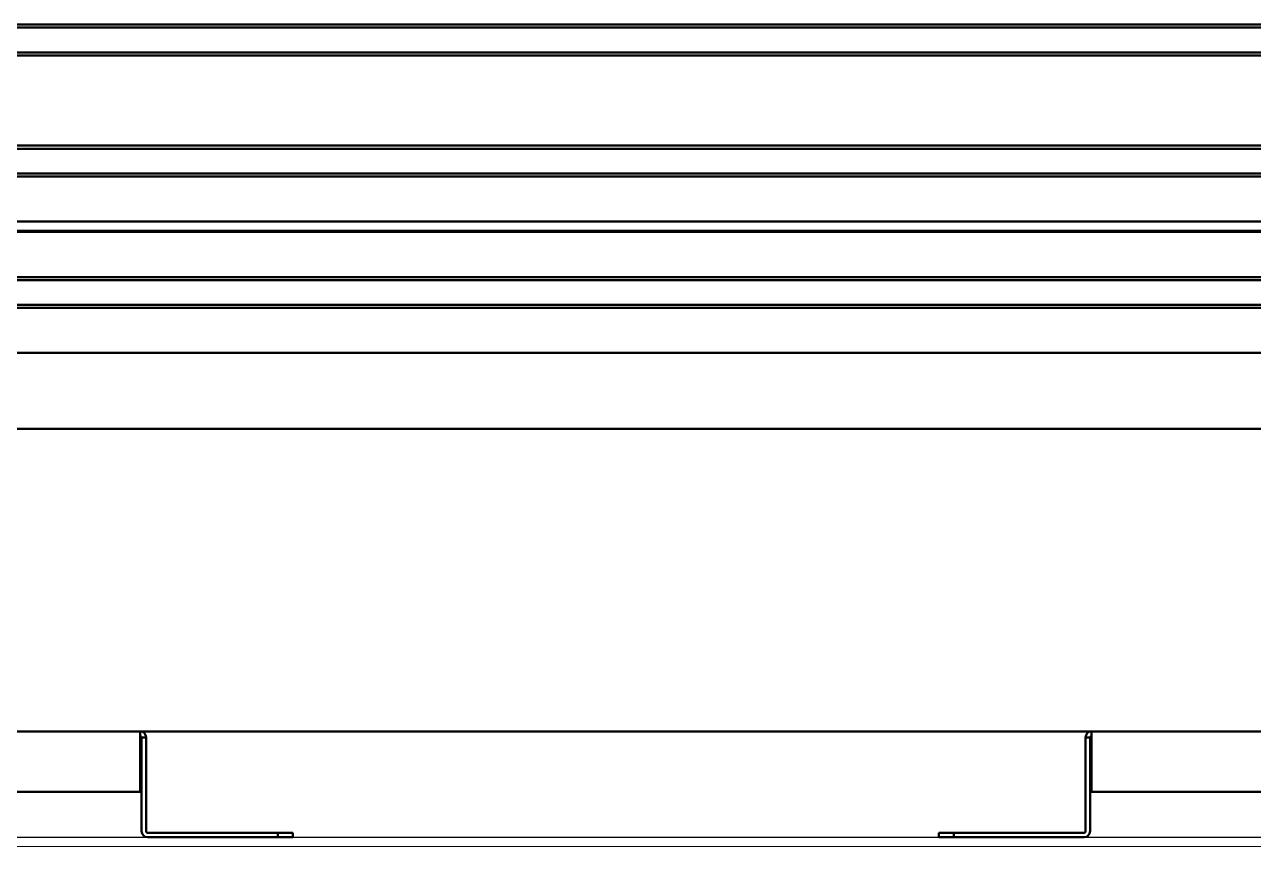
# Model space of a CAD drawing. Header units: millimetres. Extents: x 845401 to 948039, y 511594 to 550263.
# Drawn here: x 914566.2 to 914972.2, y 544183.8 to 544455.3 of the extents above; entities that cross this region are included whole.
import ezdxf

# ---------------------------------------------------------------- set-up
doc = ezdxf.new("R2010")
doc.units = ezdxf.units.MM
doc.layers.add('A-剖-0.10mm.......SECT-L01', color=255, linetype='Continuous', lineweight=18)
doc.layers.add('可见 (ISO)', color=7, linetype='Continuous', lineweight=50)

# ---------------------------------------------------------------- blocks, each defined once
blk = doc.blocks.new('A$C2A4E01FC')
at = {"color": 251}
blk.add_line((224.5, 161.95), (5614.5, 161.95), dxfattribs=at)
at = {"layer": '可见 (ISO)', "color": 251}
for p, q in [((2817.5, 430.45), (1587.5, 430.45)), ((2817.5, 429.45), (1587.5, 429.45)), ((2817.5, 421.25), (1587.5, 421.25)), ((2817.5, 420.25), (1587.5, 420.25)), ((2817.5, 390.45), (1587.5, 390.45)), ((2817.5, 389.45), (1587.5, 389.45)), ((2817.5, 381.25), (1587.5, 381.25)), ((2817.5, 380.25), (1587.5, 380.25)), ((3156.5, 361.95), (612.5, 361.95)), ((2659.15, 365.35), (1745.85, 365.35)), ((1747.5, 362.35), (2649.5, 362.35)), ((3234.5, 347.05), (534.5, 347.05)), ((3234.5, 346.05), (534.5, 346.05)), ((3234.5, 337.85), (534.5, 337.85)), ((3234.5, 336.85), (534.5, 336.85)), ((3234.5, 321.95), (534.5, 321.95)), ((1050.01, 296.95), (3234.5, 296.95)), ((1050.01, 196.95), (3233.5, 196.95)), ((2247.66, 194.95), (2247.66, 196.95)), ((2247.66, 194.95), (2247.66, 176.95)), ((2248.16, 194.95), (2248.16, 163.95)), ((2248.16, 194.95), (2249.66, 194.95)), ((2249.66, 163.95), (2249.66, 194.95)), ((2560.04, 194.95), (2560.04, 163.95)), ((2561.54, 194.95), (2560.04, 194.95)), ((2561.54, 163.95), (2561.54, 194.95)), ((2562.04, 196.95), (2562.04, 194.95)), ((2562.04, 176.95), (2562.04, 194.95)), ((2247.66, 176.95), (2151.66, 176.95)), ((2658.04, 176.95), (2562.04, 176.95)), ((2293.16, 163.45), (2250.16, 163.45)), ((2298.16, 163.45), (2293.16, 163.45)), ((2293.16, 163.45), (2293.16, 161.95)), ((2298.16, 161.95), (2298.16, 163.45)), ((2511.54, 163.45), (2511.54, 161.95)), ((2516.54, 163.45), (2511.54, 163.45)), ((2516.54, 161.95), (2516.54, 163.45)), ((2559.54, 163.45), (2516.54, 163.45)), ((2250.16, 161.95), (2293.16, 161.95)), ((2293.16, 161.95), (2298.16, 161.95)), ((2511.54, 161.95), (2516.54, 161.95)), ((2516.54, 161.95), (2559.54, 161.95))]:
    blk.add_line(p, q, dxfattribs=at)
for centre, radius, start, end in [((2247.66, 194.95), 2, 0, 90), ((2247.66, 194.95), 0.5, 0, 90), ((2562.04, 194.95), 2, 90, 180), ((2562.04, 194.95), 0.5, 90, 180), ((2250.16, 163.95), 2, 180, 270), ((2250.16, 163.95), 0.5, 180, 270), ((2559.54, 163.95), 0.5, 270, 0), ((2559.54, 163.95), 2, 270, 0)]:
    blk.add_arc(centre, radius, start, end, dxfattribs=at)

msp = doc.modelspace()

# ---------------------------------------------------------------- linework, layer by layer
at = {"layer": 'A-剖-0.10mm.......SECT-L01', "color": 6}
msp.add_line((894760.27, 544183.82, -0.13), (934283.3, 544183.82, -0.13), dxfattribs=at)

# ---------------------------------------------------------------- block references
msp.add_blockref('A$C2A4E01FC', (912356.69, 544024.87))

doc.saveas('drawing.dxf')
